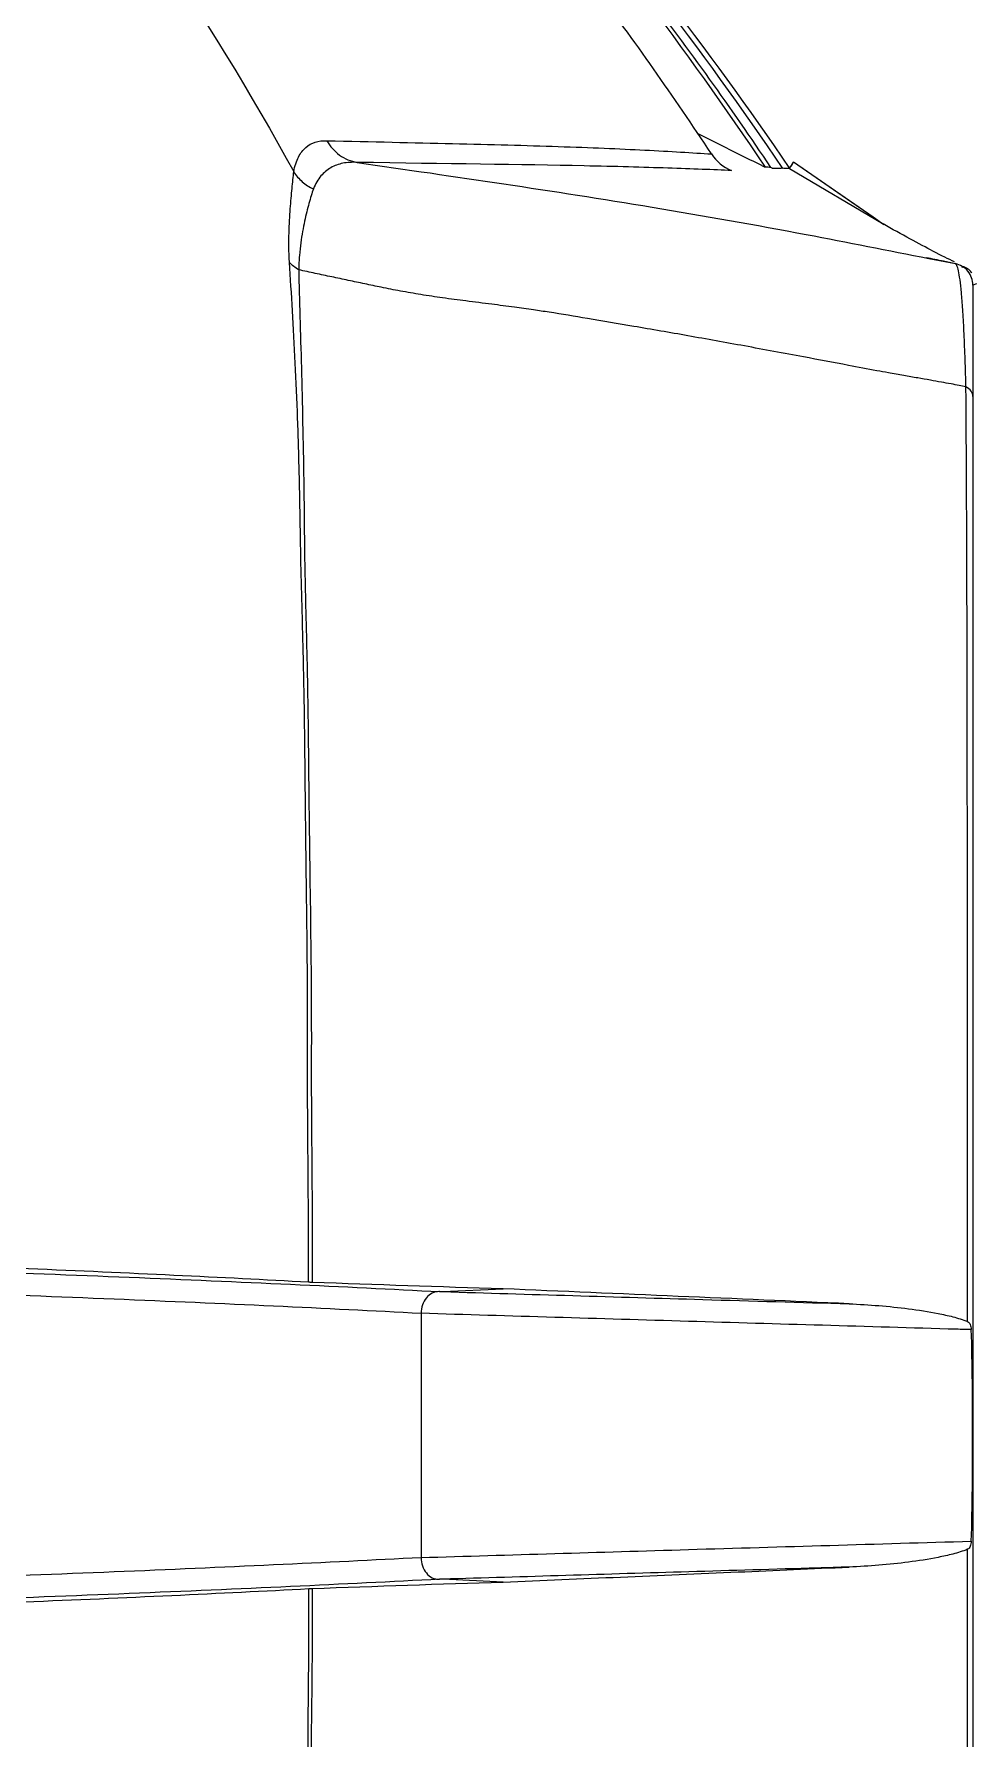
# Model space of a CAD drawing. Extents: x 9.3 to 87.2, y 1.1 to 68.8.
# Drawn here: x 83.627 to 84.911, y 26.674 to 29.003 of the extents above; entities that cross this region are included whole.
import ezdxf

# ---------------------------------------------------------------- set-up
doc = ezdxf.new("R2010")
doc.units = 0
doc.header["$MEASUREMENT"] = 0
doc.layers.add('OBJECT', color=7, linetype='CONTINUOUS')

msp = doc.modelspace()

# ---------------------------------------------------------------- linework, layer by layer
at = {"layer": 'OBJECT'}
for p, q in [((83.9715, 28.8337), (83.9817, 28.8154)), ((84.6355, 28.8202), (84.6336, 28.8212)), ((84.6591, 28.8198), (84.7868, 28.7439)), ((84.7558, 28.7651), (84.6643, 28.8284)), ((84.8492, 28.6968), (84.8856, 28.6897)), ((84.8856, 28.6897), (84.8878, 28.6885)), ((84.9146, 28.6623), (84.9096, 28.6603)), ((84.1854, 27.2852), (84.2678, 27.289)), ((84.1556, 27.2554), (84.1556, 26.9222)), ((84.9091, 27.0888), (84.9091, 27.0888)), ((84.2678, 26.8885), (84.1854, 26.8923))]:
    msp.add_line(p, q, dxfattribs=at)
at = {"layer": 'OBJECT', "flags": 128}
msp.add_lwpolyline([(84.788, 28.7428), (84.7733, 28.753), (84.6643, 28.8284)], dxfattribs=at)
at = {"layer": 'OBJECT'}
for centre, radius, start, end in [((84.9092, 26.999), 0.0898, 89.7376, 90.0311), ((84.9092, 27.1796), 0.0909, 269.9692, 270.2591)]:
    msp.add_arc(centre, radius, start, end, dxfattribs=at)
for points, knots in [([(82.903, 30.3902), (83.0787, 30.2972), (83.2482, 30.194), (83.4928, 30.0236), (83.5726, 29.9644), (83.7283, 29.8413), (83.8042, 29.7774), (83.9152, 29.678), (83.9518, 29.6443), (84.0237, 29.5759), (84.0591, 29.5412), (84.1635, 29.4357), (84.2308, 29.3633), (84.426, 29.1405), (84.5472, 28.9841), (84.6591, 28.8198)], [0, 0, 0, 0, 0.25, 0.25, 0.375, 0.375, 0.5, 0.5, 0.5625, 0.5625, 0.625, 0.625, 0.75, 0.75, 1, 1, 1, 1]), ([(82.9045, 30.3746), (82.9909, 30.3288), (83.0757, 30.2805), (83.2423, 30.1786), (83.3241, 30.1251), (83.4841, 30.0131), (83.5624, 29.9546), (83.7153, 29.833), (83.7897, 29.7699), (83.9343, 29.6393), (84.0047, 29.5718), (84.1412, 29.4324), (84.2075, 29.3604), (84.3988, 29.1391), (84.517, 28.9841), (84.6256, 28.8216)], [0, 0, 0, 0, 0.125, 0.125, 0.25, 0.25, 0.375, 0.375, 0.5, 0.5, 0.625, 0.625, 0.75, 0.75, 1, 1, 1, 1]), ([(82.9048, 30.3846), (82.992, 30.3385), (83.0777, 30.2897), (83.2461, 30.187), (83.3287, 30.133), (83.5714, 29.9638), (83.7263, 29.8411), (84.0199, 29.5777), (84.1587, 29.437), (84.4181, 29.1397), (84.5387, 28.9833), (84.6493, 28.8199)], [0, 0, 0, 0, 0.125, 0.125, 0.25, 0.25, 0.5, 0.5, 0.75, 0.75, 1, 1, 1, 1]), ([(84.6336, 28.8212), (84.579, 28.9025), (84.5219, 28.9822), (84.4029, 29.1379), (84.3411, 29.2138), (84.2129, 29.3615), (84.1466, 29.4335), (84.0094, 29.5733), (83.9387, 29.6411), (83.7203, 29.8378), (83.5666, 29.96), (83.3258, 30.1283), (83.2438, 30.182), (83.0766, 30.2841), (82.9916, 30.3326), (82.9049, 30.3784)], [0, 0, 0, 0, 0.125, 0.125, 0.25, 0.25, 0.375, 0.375, 0.5, 0.5, 0.75, 0.75, 0.875, 0.875, 1, 1, 1, 1]), ([(84.5524, 28.8395), (84.5008, 28.9179), (84.4469, 28.9946), (84.3345, 29.1444), (84.2761, 29.2174), (84.1547, 29.3599), (84.0917, 29.4294), (83.9614, 29.5645), (83.8943, 29.6298), (83.7563, 29.7563), (83.6853, 29.8173), (83.5396, 29.9351), (83.4647, 29.9919), (83.2356, 30.1546), (83.0766, 30.2534), (82.9113, 30.3423)], [0, 0, 0, 0, 0.125, 0.125, 0.25, 0.25, 0.375, 0.375, 0.5, 0.5, 0.625, 0.625, 0.75, 0.75, 1, 1, 1, 1]), ([(84.5338, 28.8674), (84.5628, 28.8529), (84.5934, 28.8377), (84.6239, 28.8224), (84.6256, 28.8216)], [0, 0, 0, 0, 0.945279, 1, 1, 1, 1]), ([(83.9817, 28.8153), (83.9831, 28.8233), (83.9853, 28.8299), (83.9909, 28.8407), (83.9942, 28.845), (84.0058, 28.8551), (84.0154, 28.858), (84.0268, 28.8577)], [0, 0, 0, 0, 0.25, 0.25, 0.5, 0.5, 1, 1, 1, 1]), ([(84.0268, 28.8577), (84.1502, 28.8548), (84.2555, 28.8527), (84.387, 28.8483), (84.4264, 28.8466), (84.4962, 28.8431), (84.5267, 28.8412), (84.5524, 28.8395)], [0, 0, 0, 0, 0.5, 0.5, 0.75, 0.75, 1, 1, 1, 1]), ([(84.0268, 28.8577), (84.0311, 28.85), (84.0371, 28.8432), (84.0513, 28.833), (84.0595, 28.8295), (84.0681, 28.828)], [0, 0, 0, 0, 0.5, 0.5, 1, 1, 1, 1]), ([(83.9758, 28.6914), (83.9749, 28.7065), (83.9749, 28.7196), (83.9756, 28.7437), (83.9762, 28.7546), (83.9777, 28.7747), (83.9786, 28.7838), (83.9802, 28.8007), (83.981, 28.8084), (83.9817, 28.8154)], [0, 0, 0, 0, 0.25, 0.25, 0.5, 0.5, 0.75, 0.75, 1, 1, 1, 1]), ([(83.9817, 28.8153), (83.9848, 28.8102), (83.9887, 28.8056), (83.9978, 28.7977), (84.003, 28.7944), (84.0085, 28.7919)], [0, 0, 0, 0, 0.5, 0.5, 1, 1, 1, 1]), ([(84.0681, 28.828), (84.0664, 28.8281), (84.0647, 28.8282), (84.0614, 28.8281), (84.0565, 28.828), (84.0519, 28.8274), (84.0429, 28.8256), (84.0374, 28.8236), (84.0274, 28.8179), (84.0229, 28.8142), (84.0148, 28.8047), (84.0113, 28.799), (84.0085, 28.7919)], [0, 0, 0, 0, 0.0625, 0.0625, 0.125, 0.25, 0.25, 0.5, 0.5, 0.75, 0.75, 1, 1, 1, 1]), ([(84.5797, 28.8169), (84.5553, 28.8179), (84.5262, 28.8191), (84.4591, 28.8213), (84.421, 28.8224), (84.2932, 28.825), (84.1899, 28.8262), (84.0681, 28.828)], [0, 0, 0, 0, 0.25, 0.25, 0.5, 0.5, 1, 1, 1, 1]), ([(84.0681, 28.828), (84.2014, 28.8088), (84.403, 28.7797), (84.6714, 28.7323), (84.7939, 28.7078), (84.8492, 28.6968)], [0, 0, 0, 0, 0.5170964, 0.7822719, 1, 1, 1, 1]), ([(84.6643, 28.8284), (84.6641, 28.8281), (84.6638, 28.8276), (84.6618, 28.8242), (84.6598, 28.8209), (84.6591, 28.8198)], [0, 0, 0, 0, 0.3997066, 0.7993997, 1, 1, 1, 1]), ([(84.0085, 28.7919), (84.0065, 28.7859), (84.0045, 28.7793), (84.0004, 28.7645), (83.9984, 28.7565), (83.9945, 28.7387), (83.9927, 28.729), (83.9905, 28.7127), (83.9899, 28.707), (83.9891, 28.6978), (83.9889, 28.6947), (83.9887, 28.6898), (83.9886, 28.6881), (83.9885, 28.6848), (83.9885, 28.683), (83.9885, 28.6813)], [0, 0, 0, 0, 0.25, 0.25, 0.5, 0.5, 0.75, 0.75, 0.875, 0.875, 0.9375, 0.9375, 0.96875, 0.96875, 1, 1, 1, 1]), ([(84.8846, 28.692), (84.8758, 28.6962), (84.8543, 28.7067), (84.8119, 28.73), (84.7868, 28.7439)], [0, 0, 0, 0, 0.405367, 1, 1, 1, 1]), ([(84.8861, 28.6896), (84.8805, 28.6907), (84.8671, 28.6935), (84.8537, 28.6962), (84.8458, 28.6978)], [0, 0, 0, 0, 0.412755, 1, 1, 1, 1]), ([(84.0018, 27.298), (84.0021, 27.3623), (84.0015, 27.4267), (84.0008, 27.5225), (84.0005, 27.5543), (84.0005, 27.6017), (84.0006, 27.6175), (84.0007, 27.6489), (84.0006, 27.6647), (84.0004, 27.7432), (83.9995, 27.8056), (83.9983, 27.8983), (83.9979, 27.9291), (83.9973, 27.9902), (83.997, 28.0206), (83.9963, 28.081), (83.9957, 28.1111), (83.9944, 28.1709), (83.9936, 28.2005), (83.992, 28.2588), (83.9913, 28.2874), (83.9904, 28.3434), (83.99, 28.3709), (83.9887, 28.425), (83.9879, 28.4516), (83.9861, 28.5038), (83.985, 28.5292), (83.9814, 28.6031), (83.9785, 28.6492), (83.9758, 28.6913)], [0, 0, 0, 0, 0.125, 0.125, 0.1875, 0.1875, 0.21875, 0.21875, 0.25, 0.25, 0.375, 0.375, 0.4375, 0.4375, 0.5, 0.5, 0.5625, 0.5625, 0.625, 0.625, 0.6875, 0.6875, 0.75, 0.75, 0.8125, 0.8125, 0.875, 0.875, 1, 1, 1, 1]), ([(83.9885, 28.6812), (83.9893, 28.6405), (83.9908, 28.5955), (83.9927, 28.5231), (83.9933, 28.4981), (83.9944, 28.4466), (83.9949, 28.4201), (83.9957, 28.3664), (83.9959, 28.3391), (83.9965, 28.2834), (83.9971, 28.2549), (83.9985, 28.1969), (83.9993, 28.1674), (84.0005, 28.1078), (84.001, 28.0778), (84.0017, 28.0176), (84.002, 27.9873), (84.0027, 27.9264), (84.0031, 27.8958), (84.0044, 27.8034), (84.0053, 27.7412), (84.0056, 27.663), (84.0057, 27.6473), (84.0057, 27.6159), (84.0056, 27.6002), (84.0056, 27.553), (84.0059, 27.5213), (84.0066, 27.4259), (84.0072, 27.3618), (84.0069, 27.2978)], [0, 0, 0, 0, 0.125, 0.125, 0.1875, 0.1875, 0.25, 0.25, 0.3125, 0.3125, 0.375, 0.375, 0.4375, 0.4375, 0.5, 0.5, 0.5625, 0.5625, 0.625, 0.625, 0.75, 0.75, 0.78125, 0.78125, 0.8125, 0.8125, 0.875, 0.875, 1, 1, 1, 1]), ([(84.9001, 28.5215), (84.897, 28.5221), (84.8903, 28.5234), (84.8791, 28.5255), (84.8659, 28.5279), (84.8508, 28.5306), (84.8337, 28.5336), (84.8145, 28.537), (84.7959, 28.5402), (84.7707, 28.5449), (84.7321, 28.5521), (84.6717, 28.5635), (84.5985, 28.5771), (84.5212, 28.591), (84.4496, 28.6035), (84.3865, 28.6142), (84.3408, 28.6218), (84.3076, 28.6268), (84.2815, 28.6304), (84.2507, 28.6345), (84.2181, 28.6385), (84.1859, 28.6427), (84.156, 28.6472), (84.1281, 28.652), (84.1025, 28.657), (84.0787, 28.6621), (84.0562, 28.6668), (84.0336, 28.6716), (84.0111, 28.6764), (83.996, 28.6796), (83.9885, 28.6812)], [0, 0, 0, 0, 0.010055, 0.022297, 0.036727, 0.053344, 0.072148, 0.093139, 0.116317, 0.133602, 0.175891, 0.243162, 0.331396, 0.41605, 0.497146, 0.566728, 0.624255, 0.647909, 0.676949, 0.711384, 0.751221, 0.786743, 0.819856, 0.850562, 0.878864, 0.90314, 0.927392, 0.95162, 0.975822, 1, 1, 1, 1]), ([(84.9001, 28.5216), (84.9, 28.5252), (84.8999, 28.5289), (84.8997, 28.536), (84.8996, 28.5395), (84.8993, 28.5498), (84.8991, 28.5564), (84.8984, 28.5754), (84.8979, 28.5871), (84.8969, 28.6085), (84.8963, 28.6183), (84.8952, 28.6356), (84.8946, 28.6433), (84.8933, 28.6567), (84.8927, 28.6625), (84.8913, 28.6724), (84.8906, 28.6765), (84.8892, 28.683), (84.8885, 28.6854), (84.8874, 28.6879), (84.8871, 28.6885), (84.8865, 28.6892), (84.8863, 28.6893), (84.886, 28.6896), (84.8858, 28.6896), (84.8856, 28.6897)], [0, 0, 0, 0, 0.03125, 0.03125, 0.0625, 0.0625, 0.125, 0.125, 0.25, 0.25, 0.375, 0.375, 0.5, 0.5, 0.625, 0.625, 0.75, 0.75, 0.875, 0.875, 0.9375, 0.9375, 0.96875, 0.96875, 1, 1, 1, 1]), ([(84.9096, 28.6603), (84.9096, 28.6671), (84.9072, 28.6739), (84.8985, 28.6846), (84.8923, 28.6883), (84.8856, 28.6897)], [0, 0, 0, 0, 0.5, 0.5, 1, 1, 1, 1]), ([(84.8944, 28.6849), (84.8949, 28.6849), (84.8954, 28.685), (84.8962, 28.6856), (84.8966, 28.686), (84.8971, 28.686)], [0, 0, 0, 0, 0.5, 0.5, 1, 1, 1, 1]), ([(84.9082, 28.677), (84.908, 28.6774), (84.907, 28.6788), (84.9034, 28.6826), (84.8987, 28.6846), (84.8968, 28.6855)], [0, 0, 0, 0, 0.162334, 0.65393, 1, 1, 1, 1]), ([(84.9096, 28.6603), (84.9096, 28.6603), (84.9096, 28.6577), (84.9096, 28.6493), (84.9096, 28.6457), (84.9096, 28.637), (84.9096, 28.6318), (84.9096, 28.6198), (84.9096, 28.6129), (84.9096, 28.5972), (84.9096, 28.5883), (84.9096, 28.5589), (84.9096, 28.5357), (84.9096, 28.508)], [0, 0, 0, 0, 0.25, 0.25, 0.375, 0.375, 0.5, 0.5, 0.625, 0.625, 0.75, 0.75, 1, 1, 1, 1]), ([(84.9023, 27.2443), (84.9023, 27.3597), (84.9023, 27.4736), (84.9022, 27.6424), (84.9022, 27.6983), (84.9021, 27.8094), (84.9021, 27.8649), (84.9019, 28.0276), (84.9018, 28.132), (84.9012, 28.3328), (84.9008, 28.4292), (84.9001, 28.5215)], [0, 0, 0, 0, 0.25, 0.25, 0.375, 0.375, 0.5, 0.5, 0.75, 0.75, 1, 1, 1, 1]), ([(84.9096, 28.508), (84.9097, 28.4067), (84.9097, 28.3002), (84.9096, 28.0772), (84.9096, 27.9607), (84.9096, 27.7175), (84.9096, 27.5942), (84.9096, 27.344), (84.9096, 27.2173), (84.9096, 27.0888)], [0, 0, 0, 0, 0.25, 0.25, 0.5, 0.5, 0.75, 0.75, 1, 1, 1, 1]), ([(82.1309, 27.3521), (82.1566, 27.3516), (82.1822, 27.351), (82.2332, 27.35), (82.3094, 27.3484), (82.3845, 27.3467), (82.5333, 27.3433), (82.6306, 27.3409), (82.9157, 27.3336), (83.097, 27.3283), (83.4424, 27.3171), (83.6048, 27.3111), (83.8329, 27.3018), (83.9064, 27.2986), (84.0479, 27.292), (84.1159, 27.2887), (84.181, 27.2852)], [0, 0, 0, 0, 0.03125, 0.03125, 0.0625, 0.125, 0.125, 0.25, 0.25, 0.5, 0.5, 0.75, 0.75, 0.875, 0.875, 1, 1, 1, 1]), ([(84.0018, 27.298), (83.8842, 27.3046), (83.7567, 27.3106), (83.5503, 27.3192), (83.4791, 27.3219), (83.3315, 27.3272), (83.2554, 27.3298), (83.099, 27.3348), (83.0187, 27.3372), (82.8536, 27.3419), (82.7688, 27.3442), (82.5092, 27.3508), (82.329, 27.3549), (82.1414, 27.3588)], [0, 0, 0, 0, 0.25, 0.25, 0.375, 0.375, 0.5, 0.5, 0.625, 0.625, 0.75, 0.75, 1, 1, 1, 1]), ([(84.1556, 27.2554), (84.0268, 27.2621), (83.8864, 27.2687), (83.5858, 27.281), (83.4254, 27.2869), (83.0844, 27.2981), (82.9053, 27.3033), (82.5302, 27.3131), (82.3339, 27.3177), (82.1309, 27.3218)], [0, 0, 0, 0, 0.25, 0.25, 0.5, 0.5, 0.75, 0.75, 1, 1, 1, 1]), ([(84.181, 27.2852), (84.1802, 27.2852), (84.1793, 27.2852), (84.1773, 27.2851), (84.1763, 27.285), (84.1737, 27.2844), (84.1721, 27.2839), (84.1677, 27.2816), (84.1651, 27.2794), (84.1606, 27.2739), (84.1588, 27.2706), (84.1563, 27.2634), (84.1557, 27.2595), (84.1556, 27.2556)], [0, 0, 0, 0, 0.0625, 0.0625, 0.125, 0.125, 0.25, 0.25, 0.5, 0.5, 0.75, 0.75, 1, 1, 1, 1]), ([(84.181, 27.2852), (84.1816, 27.2852), (84.1821, 27.2852), (84.1827, 27.2852), (84.183, 27.2852), (84.1834, 27.2852), (84.1837, 27.2852), (84.1839, 27.2852), (84.1842, 27.2852), (84.1844, 27.2852), (84.1846, 27.2852), (84.1849, 27.2852), (84.1851, 27.2852), (84.1852, 27.2852), (84.1852, 27.2852), (84.1853, 27.2852), (84.1853, 27.2852), (84.1853, 27.2852), (84.1854, 27.2852)], [0, 0, 0, 0, 0.000050556, 0.000050556, 0.000050556, 0.0000818144, 0.0000818144, 0.0000818144, 0.0001011032, 0.0001011032, 0.0001011032, 0.0001205568, 0.0001205568, 0.0001205568, 0.0001251167, 0.0001251167, 0.0001251167, 0.000127272, 0.000127272, 0.000127272, 0.000127272]), ([(84.1854, 27.2852), (84.3037, 27.2816), (84.4221, 27.2781), (84.5405, 27.2745), (84.6072, 27.2726), (84.6739, 27.2706), (84.7406, 27.2686)], [0, 0, 0, 0, 0.01234064, 0.01234064, 0.01234064, 0.01929563, 0.01929563, 0.01929563, 0.01929563]), ([(84.7406, 27.2686), (84.6628, 27.2721), (84.5849, 27.2755), (84.507, 27.2788), (84.4273, 27.2823), (84.3475, 27.2857), (84.2678, 27.289)], [0.00657067, 0.00657067, 0.00657067, 0.00657067, 0.01565711, 0.01565711, 0.01565711, 0.02496035, 0.02496035, 0.02496035, 0.02496035]), ([(84.9073, 27.2333), (84.9006, 27.2335), (84.8938, 27.2336), (84.8871, 27.2338), (84.765, 27.2374), (84.643, 27.241), (84.5209, 27.2446), (84.3991, 27.2482), (84.2773, 27.2519), (84.1556, 27.2556)], [0, 0, 0, 0, 0.00070372, 0.00070372, 0.00070372, 0.01342346, 0.01342346, 0.01342346, 0.02611525, 0.02611525, 0.02611525, 0.02611525]), ([(84.7406, 27.2686), (84.7677, 27.2674), (84.7947, 27.2653), (84.8352, 27.2601), (84.8486, 27.2581), (84.8688, 27.2541), (84.8755, 27.2526), (84.8889, 27.2491), (84.8956, 27.2471), (84.9023, 27.2443)], [0, 0, 0, 0, 0.5, 0.5, 0.75, 0.75, 0.875, 0.875, 1, 1, 1, 1]), ([(84.9023, 27.2443), (84.9039, 27.2437), (84.9052, 27.2423), (84.9068, 27.2383), (84.9072, 27.2358), (84.9073, 27.2333)], [0, 0, 0, 0, 0.5, 0.5, 1, 1, 1, 1]), ([(84.9091, 27.0888), (84.9091, 27.1129), (84.9091, 27.1369), (84.9086, 27.1851), (84.9083, 27.2092), (84.9073, 27.2333)], [0, 0, 0, 0, 0.5, 0.5, 1, 1, 1, 1]), ([(84.9073, 26.9443), (84.9083, 26.9683), (84.9086, 26.9924), (84.9091, 27.0406), (84.9091, 27.0647), (84.9091, 27.0888)], [0, 0, 0, 0, 0.5, 0.5, 1, 1, 1, 1]), ([(84.9096, 27.0888), (84.9096, 26.9603), (84.9096, 26.8336), (84.9096, 26.5836), (84.9096, 26.4603), (84.9096, 26.2172), (84.9096, 26.1007), (84.9097, 25.8776), (84.9097, 25.7711), (84.9096, 25.6698)], [0, 0, 0, 0, 0.25, 0.25, 0.5, 0.5, 0.75, 0.75, 1, 1, 1, 1]), ([(84.1556, 26.9219), (84.2773, 26.9256), (84.3991, 26.9293), (84.5209, 26.9329), (84.6497, 26.9367), (84.7785, 26.9405), (84.9073, 26.9443)], [0.00000011, 0.00000011, 0.00000011, 0.00000011, 0.0126919, 0.0126919, 0.0126919, 0.02611535, 0.02611535, 0.02611535, 0.02611535]), ([(84.9023, 26.9332), (84.8957, 26.9305), (84.889, 26.9285), (84.8756, 26.925), (84.8689, 26.9235), (84.8486, 26.9195), (84.8351, 26.9174), (84.7947, 26.9122), (84.7677, 26.9101), (84.7406, 26.9089)], [0, 0, 0, 0, 0.125, 0.125, 0.25, 0.25, 0.5, 0.5, 1, 1, 1, 1]), ([(84.9001, 25.6563), (84.9008, 25.7484), (84.9012, 25.8446), (84.9018, 26.0449), (84.9019, 26.149), (84.9021, 26.3114), (84.9021, 26.3666), (84.9022, 26.4776), (84.9022, 26.5335), (84.9022, 26.6462), (84.9023, 26.703), (84.9023, 26.8175), (84.9023, 26.8752), (84.9023, 26.9332)], [0, 0, 0, 0, 0.25, 0.25, 0.5, 0.5, 0.625, 0.625, 0.75, 0.75, 0.875, 0.875, 1, 1, 1, 1]), ([(84.9073, 26.9443), (84.9072, 26.9417), (84.9068, 26.9392), (84.9052, 26.9353), (84.9039, 26.9339), (84.9023, 26.9332)], [0, 0, 0, 0, 0.5, 0.5, 1, 1, 1, 1]), ([(82.1309, 26.8557), (82.3339, 26.8599), (82.5302, 26.8644), (82.9053, 26.8742), (83.0844, 26.8794), (83.4254, 26.8906), (83.5858, 26.8965), (83.8864, 26.9089), (84.0268, 26.9154), (84.1556, 26.9222)], [0, 0, 0, 0, 0.25, 0.25, 0.5, 0.5, 0.75, 0.75, 1, 1, 1, 1]), ([(84.1556, 26.9219), (84.1557, 26.918), (84.1564, 26.9141), (84.1589, 26.9069), (84.1606, 26.9036), (84.1651, 26.8981), (84.1677, 26.8959), (84.1721, 26.8937), (84.1736, 26.8931), (84.1763, 26.8925), (84.1773, 26.8924), (84.1793, 26.8923), (84.1802, 26.8923), (84.181, 26.8923)], [0, 0, 0, 0, 0.25, 0.25, 0.5, 0.5, 0.75, 0.75, 0.875, 0.875, 0.9375, 0.9375, 1, 1, 1, 1]), ([(84.7406, 26.9089), (84.726, 26.9085), (84.7114, 26.908), (84.6968, 26.9076), (84.6383, 26.9059), (84.5798, 26.9042), (84.5214, 26.9024), (84.4094, 26.8991), (84.2974, 26.8957), (84.1854, 26.8923)], [0, 0, 0, 0, 0.001524, 0.001524, 0.001524, 0.00762, 0.00762, 0.00762, 0.01929564, 0.01929564, 0.01929564, 0.01929564]), ([(84.2678, 26.8885), (84.3748, 26.893), (84.4817, 26.8976), (84.5887, 26.9022), (84.6393, 26.9044), (84.69, 26.9067), (84.7406, 26.9089)], [0, 0, 0, 0, 0.01248017, 0.01248017, 0.01248017, 0.01838969, 0.01838969, 0.01838969, 0.01838969]), ([(84.181, 26.8923), (84.1159, 26.8889), (84.0479, 26.8855), (83.9064, 26.879), (83.8329, 26.8758), (83.6048, 26.8664), (83.4424, 26.8605), (83.097, 26.8492), (82.9157, 26.844), (82.6306, 26.8366), (82.5333, 26.8342), (82.3845, 26.8308), (82.3344, 26.8297), (82.2586, 26.8281), (82.2332, 26.8276), (82.1822, 26.8265), (82.1566, 26.826), (82.1309, 26.8254)], [0, 0, 0, 0, 0.125, 0.125, 0.25, 0.25, 0.5, 0.5, 0.75, 0.75, 0.875, 0.875, 0.9375, 0.9375, 0.96875, 0.96875, 1, 1, 1, 1]), ([(82.1309, 26.819), (82.3187, 26.8228), (82.4991, 26.8269), (82.7588, 26.8336), (82.8435, 26.8358), (83.0093, 26.8405), (83.0901, 26.843), (83.2472, 26.8479), (83.3236, 26.8505), (83.4719, 26.8558), (83.544, 26.8586), (83.7527, 26.8671), (83.8821, 26.8731), (84.0022, 26.8795)], [0, 0, 0, 0, 0.25, 0.25, 0.375, 0.375, 0.5, 0.5, 0.625, 0.625, 0.75, 0.75, 1, 1, 1, 1]), ([(83.9758, 25.4862), (83.9786, 25.5284), (83.9813, 25.5745), (83.9844, 25.648), (83.9851, 25.6732), (83.9872, 25.7255), (83.9884, 25.7524), (83.9898, 25.7934), (83.9903, 25.8071), (83.991, 25.8348), (83.9912, 25.8488), (83.9918, 25.8909), (83.9926, 25.9198), (83.9945, 25.9784), (83.9955, 26.0081), (83.9962, 26.0529), (83.9963, 26.0678), (83.9961, 26.0977), (83.996, 26.1128), (83.9962, 26.1582), (83.9966, 26.1887), (83.9977, 26.2501), (83.9983, 26.2809), (84.0001, 26.3738), (84.0011, 26.4362), (84.0013, 26.5145), (84.0012, 26.5302), (84.0011, 26.5616), (84.001, 26.5773), (84.0008, 26.6245), (84.0011, 26.6562), (84.0019, 26.7515), (84.0026, 26.8155), (84.0022, 26.8795)], [0, 0, 0, 0, 0.125, 0.125, 0.1875, 0.1875, 0.25, 0.25, 0.28125, 0.28125, 0.3125, 0.3125, 0.375, 0.375, 0.4375, 0.4375, 0.46875, 0.46875, 0.5, 0.5, 0.5625, 0.5625, 0.625, 0.625, 0.75, 0.75, 0.78125, 0.78125, 0.8125, 0.8125, 0.875, 0.875, 1, 1, 1, 1]), ([(84.0069, 26.8797), (84.0072, 26.8159), (84.0064, 26.7521), (84.0053, 26.6571), (84.005, 26.6255), (84.005, 26.5784), (84.0051, 26.5627), (84.0052, 26.5314), (84.0052, 26.5158), (84.0049, 26.4377), (84.0037, 26.3755), (84.0018, 26.2828), (84.0011, 26.2521), (84, 26.1908), (83.9995, 26.1604), (83.9994, 26.1151), (83.9994, 26.1001), (83.9996, 26.0703), (83.9996, 26.0555), (83.9991, 26.0111), (83.9982, 25.9816), (83.9965, 25.9235), (83.9958, 25.895), (83.9955, 25.8533), (83.9955, 25.8395), (83.9951, 25.8121), (83.9948, 25.7984), (83.9938, 25.7579), (83.993, 25.7312), (83.9922, 25.6923), (83.9919, 25.6796), (83.9915, 25.6546), (83.9914, 25.6424), (83.9904, 25.5821), (83.9892, 25.5371), (83.9884, 25.4962)], [0, 0, 0, 0, 0.125, 0.125, 0.1875, 0.1875, 0.21875, 0.21875, 0.25, 0.25, 0.375, 0.375, 0.4375, 0.4375, 0.5, 0.5, 0.53125, 0.53125, 0.5625, 0.5625, 0.625, 0.625, 0.6875, 0.6875, 0.71875, 0.71875, 0.75, 0.75, 0.8125, 0.8125, 0.84375, 0.84375, 0.875, 0.875, 1, 1, 1, 1]), ([(84.1854, 26.8923), (84.1853, 26.8923), (84.1853, 26.8923), (84.1852, 26.8923), (84.1851, 26.8923), (84.1849, 26.8923), (84.1848, 26.8923), (84.1841, 26.8923), (84.1835, 26.8923), (84.1829, 26.8923), (84.1823, 26.8923), (84.1816, 26.8923), (84.181, 26.8923)], [0, 0, 0, 0, 0.0000044564, 0.0000044564, 0.0000044564, 0.0000160623, 0.0000160623, 0.0000160623, 0.0000688807, 0.0000688807, 0.0000688807, 0.0001278285, 0.0001278285, 0.0001278285, 0.0001278285])]:
    msp.add_open_spline(points, degree=3, knots=knots, dxfattribs=at)
for points in [[(83.5464, 29.4431), (83.7075, 29.2565), (83.8503, 29.0526), (83.9715, 28.8337)], [(84.5524, 28.8395), (84.5591, 28.8294), (84.5685, 28.8215), (84.5797, 28.8169)], [(83.9817, 28.8154), (83.9817, 28.8153), (83.9817, 28.8153), (83.9817, 28.8153)], [(84.6336, 28.8212), (84.631, 28.8213), (84.6284, 28.8214), (84.6256, 28.8216)], [(84.6355, 28.8202), (84.6403, 28.8201), (84.6443, 28.82), (84.6477, 28.82)], [(84.6591, 28.8198), (84.6567, 28.8192), (84.6528, 28.8195), (84.6478, 28.82)], [(84.6591, 28.8198), (84.6608, 28.8225), (84.6624, 28.8253), (84.6643, 28.8284)], [(83.9885, 28.6813), (83.9836, 28.6841), (83.9793, 28.6875), (83.9758, 28.6914)], [(84.9096, 28.508), (84.9096, 28.5131), (84.9061, 28.5181), (84.9001, 28.5215)], [(84.0069, 27.2978), (84.005, 27.2979), (84.0033, 27.2979), (84.0018, 27.298)], [(84.2678, 27.289), (84.1808, 27.2917), (84.0939, 27.2947), (84.0069, 27.2978)], [(84.1556, 27.2556), (84.1556, 27.2555), (84.1556, 27.2554), (84.1556, 27.2554)], [(84.1556, 26.9222), (84.1556, 26.9221), (84.1556, 26.922), (84.1556, 26.9219)], [(84.0022, 26.8795), (84.0036, 26.8796), (84.0052, 26.8797), (84.0069, 26.8797)], [(84.0069, 26.8797), (84.0938, 26.8828), (84.1808, 26.8858), (84.2678, 26.8885)]]:
    msp.add_open_spline(points, degree=3, dxfattribs=at)

doc.saveas('drawing.dxf')
